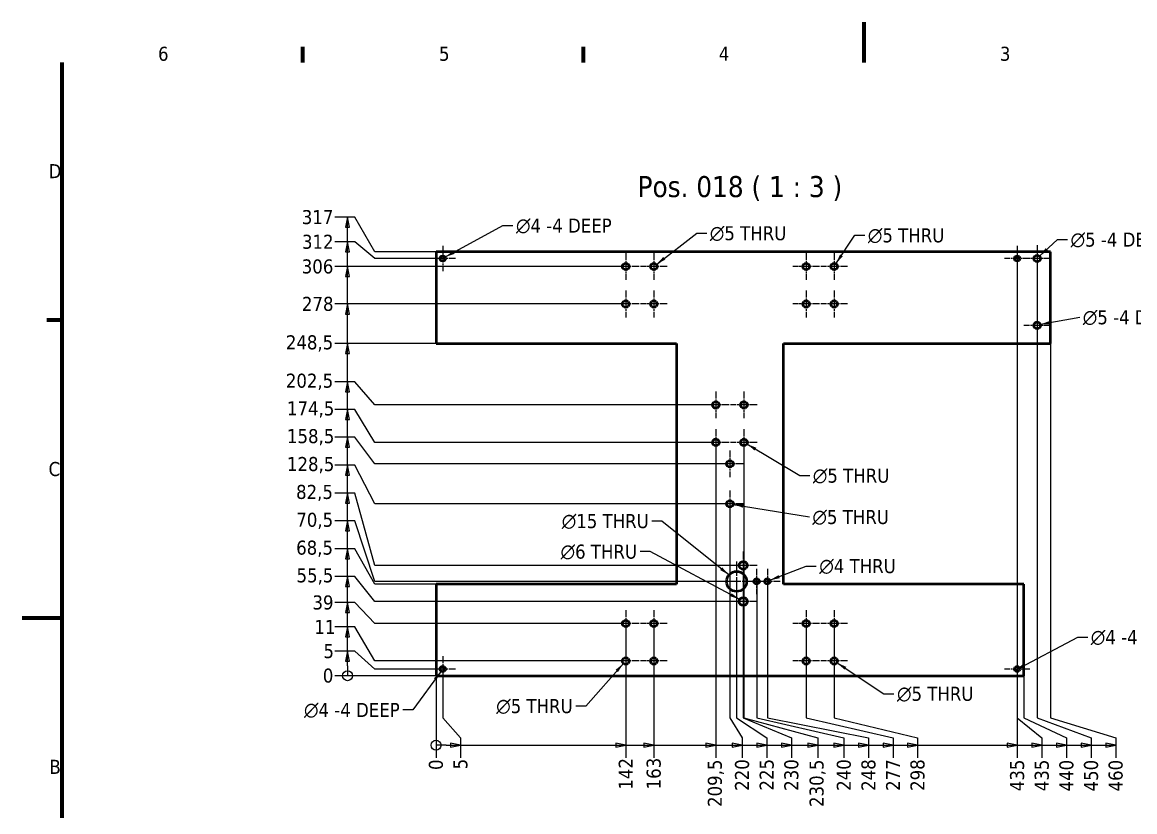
# Model space of a CAD drawing. Header units: millimetres. Extents: x 0 to 1260, y 0 to 891.
# Drawn here: x 0 to 833, y 301 to 891 of the extents above; entities that cross this region are included whole.
import ezdxf

# ---------------------------------------------------------------- set-up
doc = ezdxf.new("R2010")
doc.units = ezdxf.units.MM
doc.header["$LTSCALE"] = 3
doc.linetypes.add('CHAIN', pattern=[0.3543, 0.2362, -0.0295, 0.0591, -0.0295])
for name, color, linetype, lineweight in [('Border (ISO)', 7, 'Continuous', 70), ('Center Mark (ISO)', 7, 'Continuous', 25), ('Dimension (ISO)', 7, 'Continuous', 25), ('Symbol (ISO)', 7, 'Continuous', 25), ('Visible (ISO)', 7, 'Continuous', 50)]:
    doc.layers.add(name, color=color, linetype=linetype, lineweight=lineweight)
doc.styles.add('Note Text (ISO)', font='tahoma.ttf')
doc.styles.add('Text Style45', font='tahoma.ttf')
doc.dimstyles.new('Default - Method 1b (ISO)', dxfattribs={"dimscale": 3, "dimtxt": 3.5, "dimasz": 2.5, "dimexe": 3.175, "dimexo": 0, "dimgap": 0.762, "dimtad": 1, "dimtoh": 1, "dimrnd": 1e-08, "dimtxsty": 'Note Text (ISO)', "dimcen": 0.09, "dimdle": 10, "dimclrd": 256, "dimclre": 256, "dimclrt": 256, "dimazin": 2, "dimtfac": 1, "dimtmove": 0, "dimatfit": 3, "dimfxl": 0, "dimtolj": 1, "dimlwd": -1, "dimlwe": -1, "dimarcsym": 0})
doc.dimstyles.new('Default - Method 1b (ISO)$7', dxfattribs={"dimscale": 3, "dimtxt": 3.5, "dimasz": 2.5, "dimexe": 3.175, "dimexo": 0, "dimgap": 0.762, "dimtad": 1, "dimtoh": 1, "dimrnd": 1e-08, "dimtxsty": 'Note Text (ISO)', "dimcen": 0.09, "dimdle": 10, "dimclrd": 256, "dimclre": 256, "dimclrt": 256, "dimazin": 2, "dimtfac": 1, "dimtmove": 0, "dimatfit": 3, "dimfxl": 0, "dimtolj": 1, "dimlwd": -1, "dimlwe": -1, "dimarcsym": 0})

# ---------------------------------------------------------------- blocks, each defined once
blk = doc.blocks.new('Borders Default Border')
at = {"layer": 'Border (ISO)'}
for p, q in [((70, 287), (70, 290.9)), ((140, 287), (140, 290.9)), ((10, 222.75), (6.1, 222.75))]:
    blk.add_line(p, q, dxfattribs=at)
at = {"layer": 'Border (ISO)', "flags": 128}
for points in [[(210, 297), (210, 287)], [(10, 10), (10, 287)], [(0, 148.5), (10, 148.5)]]:
    blk.add_lwpolyline(points, dxfattribs=at)
at = {"layer": 'Border (ISO)', "char_height": 3.5, "attachment_point": 7, "style": 'Note Text (ISO)'}
for s, insert in [('6', (33.88, 287.33)), ('5', (103.98, 287.33)), ('4', (173.78, 287.4)), ('3', (243.91, 287.33)), ('D', (6.57, 258.13)), ('C', (6.56, 183.81)), ('B', (6.78, 109.63))]:
    blk.add_mtext(s, dxfattribs=dict(at, insert=insert))
blk = doc.blocks.new('*D5')
at = {"layer": 'Defpoints', "color": 0}
for p in [(309.68, 470.8), (309.68, 470.8), (309.68, 340.79)]:
    blk.add_point(p, dxfattribs=at)
at = {"layer": 'Dimension (ISO)'}
blk.add_line((309.68, 470.8), (309.68, 340.79), dxfattribs=at)
at = {"layer": 'Dimension (ISO)', "insert": (309.68, 331.79), "char_height": 10.5, "attachment_point": 4, "rotation": 90, "style": 'Note Text (ISO)'}
blk.add_mtext('\\A1;0', dxfattribs=at)
blk = doc.blocks.new('*D6')
at = {"layer": 'Defpoints', "color": 0}
for p in [(309.68, 470.8), (314.68, 407.3), (328, 340.79)]:
    blk.add_point(p, dxfattribs=at)
at = {"layer": 'Dimension (ISO)'}
for p, q in [((314.68, 407.3), (314.68, 370.79)), ((314.68, 370.79), (328, 355.79)), ((328, 355.79), (328, 340.79))]:
    blk.add_line(p, q, dxfattribs=at)
at = {"layer": 'Dimension (ISO)', "insert": (328, 332.25), "char_height": 10.5, "attachment_point": 4, "rotation": 90, "style": 'Note Text (ISO)'}
blk.add_mtext('\\A1;5', dxfattribs=at)
blk = doc.blocks.new('*D7')
at = {"layer": 'Defpoints', "color": 0}
for p in [(309.68, 470.8), (451.68, 441.3), (451.68, 340.79)]:
    blk.add_point(p, dxfattribs=at)
at = {"layer": 'Dimension (ISO)'}
blk.add_line((451.68, 441.3), (451.68, 340.79), dxfattribs=at)
at = {"layer": 'Dimension (ISO)', "insert": (451.68, 317.08), "char_height": 10.5, "attachment_point": 4, "rotation": 90, "style": 'Note Text (ISO)'}
blk.add_mtext('\\A1;142', dxfattribs=at)
blk = doc.blocks.new('*D8')
at = {"layer": 'Defpoints', "color": 0}
for p in [(309.68, 470.8), (472.68, 441.3), (472.68, 340.79)]:
    blk.add_point(p, dxfattribs=at)
at = {"layer": 'Dimension (ISO)'}
blk.add_line((472.68, 441.3), (472.68, 340.79), dxfattribs=at)
at = {"layer": 'Dimension (ISO)', "insert": (472.68, 317.27), "char_height": 10.5, "attachment_point": 4, "rotation": 90, "style": 'Note Text (ISO)'}
blk.add_mtext('\\A1;163', dxfattribs=at)
blk = doc.blocks.new('*D9')
at = {"layer": 'Defpoints', "color": 0}
for p in [(309.68, 470.8), (586.68, 441.3), (651.78, 340.79)]:
    blk.add_point(p, dxfattribs=at)
at = {"layer": 'Dimension (ISO)'}
for p, q in [((586.68, 441.3), (586.68, 370.79)), ((586.68, 370.79), (651.78, 355.79)), ((651.78, 355.79), (651.78, 340.79))]:
    blk.add_line(p, q, dxfattribs=at)
at = {"layer": 'Dimension (ISO)', "insert": (651.78, 316.15), "char_height": 10.5, "attachment_point": 4, "rotation": 90, "style": 'Note Text (ISO)'}
blk.add_mtext('\\A1;277', dxfattribs=at)
blk = doc.blocks.new('*D10')
at = {"layer": 'Defpoints', "color": 0}
for p in [(309.68, 470.8), (607.68, 441.3), (670.13, 340.79)]:
    blk.add_point(p, dxfattribs=at)
at = {"layer": 'Dimension (ISO)'}
for p, q in [((607.68, 441.3), (607.68, 370.79)), ((607.68, 370.79), (670.13, 355.79)), ((670.13, 355.79), (670.13, 340.79))]:
    blk.add_line(p, q, dxfattribs=at)
at = {"layer": 'Dimension (ISO)', "insert": (670.13, 316.15), "char_height": 10.5, "attachment_point": 4, "rotation": 90, "style": 'Note Text (ISO)'}
blk.add_mtext('\\A1;298', dxfattribs=at)
blk = doc.blocks.new('*D11')
at = {"layer": 'Defpoints', "color": 0}
for p in [(309.68, 470.8), (744.68, 407.3), (744.68, 340.79)]:
    blk.add_point(p, dxfattribs=at)
at = {"layer": 'Dimension (ISO)'}
blk.add_line((744.68, 407.3), (744.68, 340.79), dxfattribs=at)
at = {"layer": 'Dimension (ISO)', "insert": (744.68, 315.89), "char_height": 10.5, "attachment_point": 4, "rotation": 90, "style": 'Note Text (ISO)'}
blk.add_mtext('\\A1;435', dxfattribs=at)
blk = doc.blocks.new('*D12')
at = {"layer": 'Defpoints', "color": 0}
for p in [(309.68, 470.8), (749.68, 402.3), (781.56, 340.79)]:
    blk.add_point(p, dxfattribs=at)
at = {"layer": 'Dimension (ISO)'}
for p, q in [((749.68, 402.3), (749.68, 370.79)), ((749.68, 370.79), (781.56, 355.79)), ((781.56, 355.79), (781.56, 340.79))]:
    blk.add_line(p, q, dxfattribs=at)
at = {"layer": 'Dimension (ISO)', "insert": (781.56, 315.72), "char_height": 10.5, "attachment_point": 4, "rotation": 90, "style": 'Note Text (ISO)'}
blk.add_mtext('\\A1;440', dxfattribs=at)
blk = doc.blocks.new('*D13')
at = {"layer": 'Defpoints', "color": 0}
for p in [(309.68, 470.8), (549.68, 472.8), (614.98, 340.79)]:
    blk.add_point(p, dxfattribs=at)
at = {"layer": 'Dimension (ISO)'}
for p, q in [((549.68, 472.8), (549.68, 370.79)), ((549.68, 370.79), (614.98, 355.79)), ((614.98, 355.79), (614.98, 340.79))]:
    blk.add_line(p, q, dxfattribs=at)
at = {"layer": 'Dimension (ISO)', "insert": (614.98, 316.21), "char_height": 10.5, "attachment_point": 4, "rotation": 90, "style": 'Note Text (ISO)'}
blk.add_mtext('\\A1;240', dxfattribs=at)
blk = doc.blocks.new('*D14')
at = {"layer": 'Defpoints', "color": 0}
for p in [(309.68, 470.8), (557.68, 472.8), (633.43, 340.79)]:
    blk.add_point(p, dxfattribs=at)
at = {"layer": 'Dimension (ISO)'}
for p, q in [((557.68, 472.8), (557.68, 370.79)), ((557.68, 370.79), (633.43, 355.79)), ((633.43, 355.79), (633.43, 340.79))]:
    blk.add_line(p, q, dxfattribs=at)
at = {"layer": 'Dimension (ISO)', "insert": (633.43, 316.15), "char_height": 10.5, "attachment_point": 4, "rotation": 90, "style": 'Note Text (ISO)'}
blk.add_mtext('\\A1;248', dxfattribs=at)
blk = doc.blocks.new('*D15')
at = {"layer": 'Defpoints', "color": 0}
for p in [(539.68, 484.8), (309.68, 470.8), (575.7, 340.79)]:
    blk.add_point(p, dxfattribs=at)
at = {"layer": 'Dimension (ISO)'}
for p, q in [((539.68, 484.8), (539.68, 370.79)), ((539.68, 370.79), (575.7, 355.79)), ((575.7, 355.79), (575.7, 340.79))]:
    blk.add_line(p, q, dxfattribs=at)
at = {"layer": 'Dimension (ISO)', "insert": (575.7, 316.21), "char_height": 10.5, "attachment_point": 4, "rotation": 90, "style": 'Note Text (ISO)'}
blk.add_mtext('\\A1;230', dxfattribs=at)
blk = doc.blocks.new('*D16')
at = {"layer": 'Defpoints', "color": 0}
for p in [(309.68, 470.8), (534.68, 472.8), (557.26, 340.79)]:
    blk.add_point(p, dxfattribs=at)
at = {"layer": 'Dimension (ISO)'}
for p, q in [((534.68, 472.8), (534.68, 370.79)), ((534.68, 370.79), (557.26, 355.79)), ((557.26, 355.79), (557.26, 340.79))]:
    blk.add_line(p, q, dxfattribs=at)
at = {"layer": 'Dimension (ISO)', "insert": (557.26, 316.38), "char_height": 10.5, "attachment_point": 4, "rotation": 90, "style": 'Note Text (ISO)'}
blk.add_mtext('\\A1;225', dxfattribs=at)
blk = doc.blocks.new('*D17')
at = {"layer": 'Defpoints', "color": 0}
for p in [(529.68, 530.8), (309.68, 470.8), (538.81, 340.79)]:
    blk.add_point(p, dxfattribs=at)
at = {"layer": 'Dimension (ISO)'}
for p, q in [((529.68, 530.8), (529.68, 370.79)), ((529.68, 370.79), (538.81, 355.79)), ((538.81, 355.79), (538.81, 340.79))]:
    blk.add_line(p, q, dxfattribs=at)
at = {"layer": 'Dimension (ISO)', "insert": (538.81, 316.21), "char_height": 10.5, "attachment_point": 4, "rotation": 90, "style": 'Note Text (ISO)'}
blk.add_mtext('\\A1;220', dxfattribs=at)
blk = doc.blocks.new('*D18')
at = {"layer": 'Defpoints', "color": 0}
for p in [(540.18, 576.8), (309.68, 470.8), (595.34, 340.79)]:
    blk.add_point(p, dxfattribs=at)
at = {"layer": 'Dimension (ISO)'}
for p, q in [((540.18, 576.8), (540.18, 370.79)), ((540.18, 370.79), (595.34, 355.79)), ((595.34, 355.79), (595.34, 340.79))]:
    blk.add_line(p, q, dxfattribs=at)
at = {"layer": 'Dimension (ISO)', "insert": (595.34, 304.12), "char_height": 10.5, "attachment_point": 4, "rotation": 90, "style": 'Note Text (ISO)'}
blk.add_mtext('\\A1;230,5', dxfattribs=at)
blk = doc.blocks.new('*D19')
at = {"layer": 'Defpoints', "color": 0}
for p in [(519.18, 576.8), (309.68, 470.8), (519.18, 340.79)]:
    blk.add_point(p, dxfattribs=at)
at = {"layer": 'Dimension (ISO)'}
blk.add_line((519.18, 576.8), (519.18, 340.79), dxfattribs=at)
at = {"layer": 'Dimension (ISO)', "insert": (519.18, 304.12), "char_height": 10.5, "attachment_point": 4, "rotation": 90, "style": 'Note Text (ISO)'}
blk.add_mtext('\\A1;209,5', dxfattribs=at)
blk = doc.blocks.new('*D20')
at = {"layer": 'Defpoints', "color": 0}
for p in [(744.68, 714.3), (309.68, 470.8), (763.12, 340.79)]:
    blk.add_point(p, dxfattribs=at)
at = {"layer": 'Dimension (ISO)'}
for p, q in [((744.68, 714.3), (744.68, 370.79)), ((744.68, 370.79), (763.12, 355.79)), ((763.12, 355.79), (763.12, 340.79))]:
    blk.add_line(p, q, dxfattribs=at)
at = {"layer": 'Dimension (ISO)', "insert": (763.12, 315.89), "char_height": 10.5, "attachment_point": 4, "rotation": 90, "style": 'Note Text (ISO)'}
blk.add_mtext('\\A1;435', dxfattribs=at)
blk = doc.blocks.new('*D21')
at = {"layer": 'Defpoints', "color": 0}
for p in [(759.68, 714.3), (309.68, 470.8), (799.99, 340.79)]:
    blk.add_point(p, dxfattribs=at)
at = {"layer": 'Dimension (ISO)'}
for p, q in [((759.68, 714.3), (759.68, 370.79)), ((759.68, 370.79), (799.99, 355.79)), ((799.99, 355.79), (799.99, 340.79))]:
    blk.add_line(p, q, dxfattribs=at)
at = {"layer": 'Dimension (ISO)', "insert": (799.99, 315.72), "char_height": 10.5, "attachment_point": 4, "rotation": 90, "style": 'Note Text (ISO)'}
blk.add_mtext('\\A1;450', dxfattribs=at)
blk = doc.blocks.new('*D22')
at = {"layer": 'Defpoints', "color": 0}
for p in [(769.68, 685.05), (309.68, 470.8), (818.42, 340.79)]:
    blk.add_point(p, dxfattribs=at)
at = {"layer": 'Dimension (ISO)'}
for p, q in [((769.68, 685.05), (769.68, 370.79)), ((769.68, 370.79), (818.42, 355.79)), ((818.42, 355.79), (818.42, 340.79))]:
    blk.add_line(p, q, dxfattribs=at)
at = {"layer": 'Dimension (ISO)', "insert": (818.42, 315.72), "char_height": 10.5, "attachment_point": 4, "rotation": 90, "style": 'Note Text (ISO)'}
blk.add_mtext('\\A1;460', dxfattribs=at)
blk = doc.blocks.new('2dTransSymbol1')
at = {"layer": 'Dimension (ISO)'}
for p, q in [((105.73, 116.77), (103.23, 116.77)), ((105.73, 116.77), (106.83, 116.77)), ((109.33, 116.77), (106.83, 117.27)), ((106.83, 117.27), (106.83, 116.27)), ((106.83, 116.77), (109.33, 116.77)), ((106.83, 116.27), (109.33, 116.77)), ((109.33, 116.77), (148.06, 116.77)), ((150.56, 116.77), (148.06, 117.27)), ((148.06, 117.27), (148.06, 116.27)), ((148.06, 116.77), (150.56, 116.77)), ((148.06, 116.27), (150.56, 116.77)), ((150.56, 116.77), (155.06, 116.77)), ((157.56, 116.77), (155.06, 117.27)), ((155.06, 117.27), (155.06, 116.27)), ((155.06, 116.77), (157.56, 116.77)), ((155.06, 116.27), (157.56, 116.77)), ((157.56, 116.77), (170.56, 116.77)), ((173.06, 116.77), (170.56, 117.27)), ((170.56, 117.27), (170.56, 116.27)), ((170.56, 116.77), (173.06, 116.77)), ((170.56, 116.27), (173.06, 116.77)), ((173.06, 116.77), (177.1, 116.77)), ((179.6, 116.77), (177.1, 117.27)), ((177.1, 117.27), (177.1, 116.27)), ((177.1, 116.77), (179.6, 116.77)), ((177.1, 116.27), (179.6, 116.77)), ((179.6, 116.77), (183.25, 116.77)), ((185.75, 116.77), (183.25, 117.27)), ((183.25, 117.27), (183.25, 116.27)), ((183.25, 116.77), (185.75, 116.77)), ((183.25, 116.27), (185.75, 116.77)), ((185.75, 116.77), (189.4, 116.77)), ((191.9, 116.77), (189.4, 117.27)), ((189.4, 117.27), (189.4, 116.27)), ((189.4, 116.77), (191.9, 116.77)), ((189.4, 116.27), (191.9, 116.77)), ((191.9, 116.77), (195.95, 116.77)), ((198.45, 116.77), (195.95, 117.27)), ((195.95, 117.27), (195.95, 116.27)), ((195.95, 116.77), (198.45, 116.77)), ((195.95, 116.27), (198.45, 116.77)), ((198.45, 116.77), (202.49, 116.77)), ((204.99, 116.77), (202.49, 117.27)), ((202.49, 117.27), (202.49, 116.27)), ((202.49, 116.77), (204.99, 116.77)), ((202.49, 116.27), (204.99, 116.77)), ((204.99, 116.77), (208.64, 116.77)), ((211.14, 116.77), (208.64, 117.27)), ((208.64, 117.27), (208.64, 116.27)), ((208.64, 116.77), (211.14, 116.77)), ((208.64, 116.27), (211.14, 116.77)), ((211.14, 116.77), (214.76, 116.77)), ((217.26, 116.77), (214.76, 117.27)), ((214.76, 117.27), (214.76, 116.27)), ((214.76, 116.77), (217.26, 116.77)), ((214.76, 116.27), (217.26, 116.77)), ((217.26, 116.77), (220.88, 116.77)), ((223.38, 116.77), (220.88, 117.27)), ((220.88, 117.27), (220.88, 116.27)), ((220.88, 116.77), (223.38, 116.77)), ((220.88, 116.27), (223.38, 116.77)), ((223.38, 116.77), (245.73, 116.77)), ((248.23, 116.77), (245.73, 117.27)), ((245.73, 117.27), (245.73, 116.27)), ((245.73, 116.77), (248.23, 116.77)), ((245.73, 116.27), (248.23, 116.77)), ((248.23, 116.77), (251.87, 116.77)), ((254.37, 116.77), (251.87, 117.27)), ((251.87, 117.27), (251.87, 116.27)), ((251.87, 116.77), (254.37, 116.77)), ((251.87, 116.27), (254.37, 116.77)), ((254.37, 116.77), (258.02, 116.77)), ((260.52, 116.77), (258.02, 117.27)), ((258.02, 117.27), (258.02, 116.27)), ((258.02, 116.77), (260.52, 116.77)), ((258.02, 116.27), (260.52, 116.77)), ((260.52, 116.77), (264.16, 116.77)), ((266.66, 116.77), (264.16, 117.27)), ((264.16, 117.27), (264.16, 116.27)), ((264.16, 116.77), (266.66, 116.77)), ((264.16, 116.27), (266.66, 116.77)), ((266.66, 116.77), (270.31, 116.77)), ((272.81, 116.77), (270.31, 117.27)), ((270.31, 117.27), (270.31, 116.27)), ((270.31, 116.77), (272.81, 116.77)), ((270.31, 116.27), (272.81, 116.77))]:
    blk.add_line(p, q, dxfattribs=at)
at = {"layer": 'Dimension (ISO)', "flags": 128}
for points in [[(106.83, 116.27), (109.33, 116.77)], [(148.06, 116.27), (150.56, 116.77)], [(155.06, 116.27), (157.56, 116.77)], [(170.56, 116.27), (173.06, 116.77)], [(177.1, 116.27), (179.6, 116.77)], [(183.25, 116.27), (185.75, 116.77)], [(189.4, 116.27), (191.9, 116.77)], [(195.95, 116.27), (198.45, 116.77)], [(202.49, 116.27), (204.99, 116.77)], [(208.64, 116.27), (211.14, 116.77)], [(214.76, 116.27), (217.26, 116.77)], [(220.88, 116.27), (223.38, 116.77)], [(245.73, 116.27), (248.23, 116.77)], [(251.87, 116.27), (254.37, 116.77)], [(258.02, 116.27), (260.52, 116.77)], [(264.16, 116.27), (266.66, 116.77)], [(270.31, 116.27), (272.81, 116.77)]]:
    blk.add_lwpolyline(points, dxfattribs=at)
at = {"layer": 'Dimension (ISO)'}
blk.add_circle((103.23, 116.77), 1.25, dxfattribs=at)
for points in [[(106.83, 116.27), (109.33, 116.77), (106.83, 117.27), (106.83, 116.27)], [(148.06, 116.27), (150.56, 116.77), (148.06, 117.27), (148.06, 116.27)], [(155.06, 116.27), (157.56, 116.77), (155.06, 117.27), (155.06, 116.27)], [(170.56, 116.27), (173.06, 116.77), (170.56, 117.27), (170.56, 116.27)], [(177.1, 116.27), (179.6, 116.77), (177.1, 117.27), (177.1, 116.27)], [(183.25, 116.27), (185.75, 116.77), (183.25, 117.27), (183.25, 116.27)], [(189.4, 116.27), (191.9, 116.77), (189.4, 117.27), (189.4, 116.27)], [(195.95, 116.27), (198.45, 116.77), (195.95, 117.27), (195.95, 116.27)], [(202.49, 116.27), (204.99, 116.77), (202.49, 117.27), (202.49, 116.27)], [(208.64, 116.27), (211.14, 116.77), (208.64, 117.27), (208.64, 116.27)], [(214.76, 116.27), (217.26, 116.77), (214.76, 117.27), (214.76, 116.27)], [(220.88, 116.27), (223.38, 116.77), (220.88, 117.27), (220.88, 116.27)], [(245.73, 116.27), (248.23, 116.77), (245.73, 117.27), (245.73, 116.27)], [(251.87, 116.27), (254.37, 116.77), (251.87, 117.27), (251.87, 116.27)], [(258.02, 116.27), (260.52, 116.77), (258.02, 117.27), (258.02, 116.27)], [(264.16, 116.27), (266.66, 116.77), (264.16, 117.27), (264.16, 116.27)], [(270.31, 116.27), (272.81, 116.77), (270.31, 117.27), (270.31, 116.27)]]:
    blk.add_solid(points, dxfattribs=at)
blk = doc.blocks.new('*D24')
at = {"layer": 'Defpoints', "color": 0}
for p in [(233.97, 402.3), (309.68, 402.3), (309.68, 402.3)]:
    blk.add_point(p, dxfattribs=at)
at = {"layer": 'Dimension (ISO)'}
blk.add_line((309.68, 402.3), (233.97, 402.3), dxfattribs=at)
at = {"layer": 'Dimension (ISO)', "insert": (224.97, 402.3), "char_height": 10.5, "attachment_point": 4, "style": 'Note Text (ISO)'}
blk.add_mtext('\\A1;0', dxfattribs=at)
blk = doc.blocks.new('*D25')
at = {"layer": 'Defpoints', "color": 0}
for p in [(233.97, 420.62), (309.68, 402.3), (314.68, 407.3)]:
    blk.add_point(p, dxfattribs=at)
at = {"layer": 'Dimension (ISO)'}
for p, q in [((248.97, 420.62), (233.97, 420.62)), ((263.97, 407.3), (248.97, 420.62)), ((314.68, 407.3), (263.97, 407.3))]:
    blk.add_line(p, q, dxfattribs=at)
at = {"layer": 'Dimension (ISO)', "insert": (225.43, 420.62), "char_height": 10.5, "attachment_point": 4, "style": 'Note Text (ISO)'}
blk.add_mtext('\\A1;5', dxfattribs=at)
blk = doc.blocks.new('*D26')
at = {"layer": 'Defpoints', "color": 0}
for p in [(233.97, 438.75), (451.68, 413.3), (309.68, 402.3)]:
    blk.add_point(p, dxfattribs=at)
at = {"layer": 'Dimension (ISO)'}
for p, q in [((248.97, 438.75), (233.97, 438.75)), ((263.97, 413.3), (248.97, 438.75)), ((451.68, 413.3), (263.97, 413.3))]:
    blk.add_line(p, q, dxfattribs=at)
at = {"layer": 'Dimension (ISO)', "insert": (218.68, 438.75), "char_height": 10.5, "attachment_point": 4, "style": 'Note Text (ISO)'}
blk.add_mtext('\\A1;11', dxfattribs=at)
blk = doc.blocks.new('*D27')
at = {"layer": 'Defpoints', "color": 0}
for p in [(233.97, 456.99), (451.68, 441.3), (309.68, 402.3)]:
    blk.add_point(p, dxfattribs=at)
at = {"layer": 'Dimension (ISO)'}
for p, q in [((248.97, 456.99), (233.97, 456.99)), ((263.97, 441.3), (248.97, 456.99)), ((451.68, 441.3), (263.97, 441.3))]:
    blk.add_line(p, q, dxfattribs=at)
at = {"layer": 'Dimension (ISO)', "insert": (217.2, 456.99), "char_height": 10.5, "attachment_point": 4, "style": 'Note Text (ISO)'}
blk.add_mtext('\\A1;39', dxfattribs=at)
blk = doc.blocks.new('*D28')
at = {"layer": 'Defpoints', "color": 0}
for p in [(233.97, 518.09), (534.68, 472.8), (309.68, 402.3)]:
    blk.add_point(p, dxfattribs=at)
at = {"layer": 'Dimension (ISO)'}
for p, q in [((248.97, 518.09), (233.97, 518.09)), ((263.97, 472.8), (248.97, 518.09)), ((534.68, 472.8), (263.97, 472.8))]:
    blk.add_line(p, q, dxfattribs=at)
at = {"layer": 'Dimension (ISO)', "insert": (205.11, 518.09), "char_height": 10.5, "attachment_point": 4, "style": 'Note Text (ISO)'}
blk.add_mtext('\\A1;70,5', dxfattribs=at)
blk = doc.blocks.new('*D29')
at = {"layer": 'Defpoints', "color": 0}
for p in [(233.97, 476.52), (539.68, 457.8), (309.68, 402.3)]:
    blk.add_point(p, dxfattribs=at)
at = {"layer": 'Dimension (ISO)'}
for p, q in [((248.97, 476.52), (233.97, 476.52)), ((263.97, 457.8), (248.97, 476.52)), ((539.68, 457.8), (263.97, 457.8))]:
    blk.add_line(p, q, dxfattribs=at)
at = {"layer": 'Dimension (ISO)', "insert": (205.29, 476.52), "char_height": 10.5, "attachment_point": 4, "style": 'Note Text (ISO)'}
blk.add_mtext('\\A1;55,5', dxfattribs=at)
blk = doc.blocks.new('*D30')
at = {"layer": 'Defpoints', "color": 0}
for p in [(233.97, 538.92), (539.68, 484.8), (309.68, 402.3)]:
    blk.add_point(p, dxfattribs=at)
at = {"layer": 'Dimension (ISO)'}
for p, q in [((248.97, 538.92), (233.97, 538.92)), ((263.97, 484.8), (248.97, 538.92)), ((539.68, 484.8), (263.97, 484.8))]:
    blk.add_line(p, q, dxfattribs=at)
at = {"layer": 'Dimension (ISO)', "insert": (204.94, 538.92), "char_height": 10.5, "attachment_point": 4, "style": 'Note Text (ISO)'}
blk.add_mtext('\\A1;82,5', dxfattribs=at)
blk = doc.blocks.new('*D31')
at = {"layer": 'Defpoints', "color": 0}
for p in [(233.97, 559.77), (529.68, 530.8), (309.68, 402.3)]:
    blk.add_point(p, dxfattribs=at)
at = {"layer": 'Dimension (ISO)'}
for p, q in [((248.97, 559.77), (233.97, 559.77)), ((263.97, 530.8), (248.97, 559.77)), ((529.68, 530.8), (263.97, 530.8))]:
    blk.add_line(p, q, dxfattribs=at)
at = {"layer": 'Dimension (ISO)', "insert": (198.12, 559.77), "char_height": 10.5, "attachment_point": 4, "style": 'Note Text (ISO)'}
blk.add_mtext('\\A1;128,5', dxfattribs=at)
blk = doc.blocks.new('*D32')
at = {"layer": 'Defpoints', "color": 0}
for p in [(233.97, 580.63), (529.68, 560.8), (309.68, 402.3)]:
    blk.add_point(p, dxfattribs=at)
at = {"layer": 'Dimension (ISO)'}
for p, q in [((248.97, 580.63), (233.97, 580.63)), ((263.97, 560.8), (248.97, 580.63)), ((529.68, 560.8), (263.97, 560.8))]:
    blk.add_line(p, q, dxfattribs=at)
at = {"layer": 'Dimension (ISO)', "insert": (198.12, 580.63), "char_height": 10.5, "attachment_point": 4, "style": 'Note Text (ISO)'}
blk.add_mtext('\\A1;158,5', dxfattribs=at)
blk = doc.blocks.new('*D33')
at = {"layer": 'Defpoints', "color": 0}
for p in [(233.97, 601.37), (519.18, 576.8), (309.68, 402.3)]:
    blk.add_point(p, dxfattribs=at)
at = {"layer": 'Dimension (ISO)'}
for p, q in [((248.97, 601.37), (233.97, 601.37)), ((263.97, 576.8), (248.97, 601.37)), ((519.18, 576.8), (263.97, 576.8))]:
    blk.add_line(p, q, dxfattribs=at)
at = {"layer": 'Dimension (ISO)', "insert": (198.12, 601.37), "char_height": 10.5, "attachment_point": 4, "style": 'Note Text (ISO)'}
blk.add_mtext('\\A1;174,5', dxfattribs=at)
blk = doc.blocks.new('*D34')
at = {"layer": 'Defpoints', "color": 0}
for p in [(233.97, 622.11), (519.18, 604.8), (309.68, 402.3)]:
    blk.add_point(p, dxfattribs=at)
at = {"layer": 'Dimension (ISO)'}
for p, q in [((248.97, 622.11), (233.97, 622.11)), ((263.97, 604.8), (248.97, 622.11)), ((519.18, 604.8), (263.97, 604.8))]:
    blk.add_line(p, q, dxfattribs=at)
at = {"layer": 'Dimension (ISO)', "insert": (197.3, 622.11), "char_height": 10.5, "attachment_point": 4, "style": 'Note Text (ISO)'}
blk.add_mtext('\\A1;202,5', dxfattribs=at)
blk = doc.blocks.new('*D35')
at = {"layer": 'Defpoints', "color": 0}
for p in [(233.97, 497.25), (309.68, 470.8), (309.68, 402.3)]:
    blk.add_point(p, dxfattribs=at)
at = {"layer": 'Dimension (ISO)'}
for p, q in [((248.97, 497.25), (233.97, 497.25)), ((263.97, 470.8), (248.97, 497.25)), ((309.68, 470.8), (263.97, 470.8))]:
    blk.add_line(p, q, dxfattribs=at)
at = {"layer": 'Dimension (ISO)', "insert": (205.01, 497.25), "char_height": 10.5, "attachment_point": 4, "style": 'Note Text (ISO)'}
blk.add_mtext('\\A1;68,5', dxfattribs=at)
blk = doc.blocks.new('*D36')
at = {"layer": 'Defpoints', "color": 0}
for p in [(233.97, 650.8), (309.68, 650.8), (309.68, 402.3)]:
    blk.add_point(p, dxfattribs=at)
at = {"layer": 'Dimension (ISO)'}
blk.add_line((309.68, 650.8), (233.97, 650.8), dxfattribs=at)
at = {"layer": 'Dimension (ISO)', "insert": (197.3, 650.8), "char_height": 10.5, "attachment_point": 4, "style": 'Note Text (ISO)'}
blk.add_mtext('\\A1;248,5', dxfattribs=at)
blk = doc.blocks.new('*D37')
at = {"layer": 'Defpoints', "color": 0}
for p in [(233.97, 745.18), (309.68, 719.3), (309.68, 402.3)]:
    blk.add_point(p, dxfattribs=at)
at = {"layer": 'Dimension (ISO)'}
for p, q in [((248.97, 745.18), (233.97, 745.18)), ((263.97, 719.3), (248.97, 745.18)), ((309.68, 719.3), (263.97, 719.3))]:
    blk.add_line(p, q, dxfattribs=at)
at = {"layer": 'Dimension (ISO)', "insert": (209.24, 745.18), "char_height": 10.5, "attachment_point": 4, "style": 'Note Text (ISO)'}
blk.add_mtext('\\A1;317', dxfattribs=at)
blk = doc.blocks.new('*D38')
at = {"layer": 'Defpoints', "color": 0}
for p in [(233.97, 680.3), (451.68, 680.3), (309.68, 402.3)]:
    blk.add_point(p, dxfattribs=at)
at = {"layer": 'Dimension (ISO)'}
blk.add_line((451.68, 680.3), (233.97, 680.3), dxfattribs=at)
at = {"layer": 'Dimension (ISO)', "insert": (209.32, 680.3), "char_height": 10.5, "attachment_point": 4, "style": 'Note Text (ISO)'}
blk.add_mtext('\\A1;278', dxfattribs=at)
blk = doc.blocks.new('*D39')
at = {"layer": 'Defpoints', "color": 0}
for p in [(233.97, 708.3), (451.68, 708.3), (309.68, 402.3)]:
    blk.add_point(p, dxfattribs=at)
at = {"layer": 'Dimension (ISO)'}
blk.add_line((451.68, 708.3), (233.97, 708.3), dxfattribs=at)
at = {"layer": 'Dimension (ISO)', "insert": (209.19, 708.3), "char_height": 10.5, "attachment_point": 4, "style": 'Note Text (ISO)'}
blk.add_mtext('\\A1;306', dxfattribs=at)
blk = doc.blocks.new('*D40')
at = {"layer": 'Defpoints', "color": 0}
for p in [(233.97, 726.74), (314.68, 714.3), (309.68, 402.3)]:
    blk.add_point(p, dxfattribs=at)
at = {"layer": 'Dimension (ISO)'}
for p, q in [((248.97, 726.74), (233.97, 726.74)), ((263.97, 714.3), (248.97, 726.74)), ((314.68, 714.3), (263.97, 714.3))]:
    blk.add_line(p, q, dxfattribs=at)
at = {"layer": 'Dimension (ISO)', "insert": (209.35, 726.74), "char_height": 10.5, "attachment_point": 4, "style": 'Note Text (ISO)'}
blk.add_mtext('\\A1;312', dxfattribs=at)
blk = doc.blocks.new('2dTransSymbol2')
at = {"layer": 'Dimension (ISO)'}
for p, q in [((81.16, 248.39), (80.66, 245.89)), ((81.16, 245.89), (81.16, 248.39)), ((81.66, 245.89), (81.16, 248.39)), ((80.66, 245.89), (81.66, 245.89)), ((81.16, 242.25), (81.16, 245.89)), ((81.16, 242.25), (80.66, 239.75)), ((81.16, 239.75), (81.16, 242.25)), ((81.66, 239.75), (81.16, 242.25)), ((80.66, 239.75), (81.66, 239.75)), ((81.16, 236.1), (81.16, 239.75)), ((81.16, 236.1), (80.66, 233.6)), ((81.16, 233.6), (81.16, 236.1)), ((81.66, 233.6), (81.16, 236.1)), ((80.66, 233.6), (81.66, 233.6)), ((81.16, 226.77), (81.16, 233.6)), ((81.16, 226.77), (80.66, 224.27)), ((81.16, 224.27), (81.16, 226.77)), ((81.66, 224.27), (81.16, 226.77)), ((80.66, 224.27), (81.66, 224.27)), ((81.16, 216.93), (81.16, 224.27)), ((81.16, 216.93), (80.66, 214.43)), ((81.16, 214.43), (81.16, 216.93)), ((81.66, 214.43), (81.16, 216.93)), ((80.66, 214.43), (81.66, 214.43)), ((81.16, 207.37), (81.16, 214.43)), ((81.16, 207.37), (80.66, 204.87)), ((81.16, 204.87), (81.16, 207.37)), ((81.66, 204.87), (81.16, 207.37)), ((80.66, 204.87), (81.66, 204.87)), ((81.16, 200.46), (81.16, 204.87)), ((81.16, 200.46), (80.66, 197.96)), ((81.16, 197.96), (81.16, 200.46)), ((81.66, 197.96), (81.16, 200.46)), ((80.66, 197.96), (81.66, 197.96)), ((81.16, 193.54), (81.16, 197.96)), ((81.16, 193.54), (80.66, 191.04)), ((81.16, 191.04), (81.16, 193.54)), ((81.66, 191.04), (81.16, 193.54)), ((80.66, 191.04), (81.66, 191.04)), ((81.16, 186.59), (81.16, 191.04)), ((81.16, 186.59), (80.66, 184.09)), ((81.16, 184.09), (81.16, 186.59)), ((81.66, 184.09), (81.16, 186.59)), ((80.66, 184.09), (81.66, 184.09)), ((81.16, 179.64), (81.16, 184.09)), ((81.16, 179.64), (80.66, 177.14)), ((81.16, 177.14), (81.16, 179.64)), ((81.66, 177.14), (81.16, 179.64)), ((80.66, 177.14), (81.66, 177.14)), ((81.16, 172.7), (81.16, 177.14)), ((81.16, 172.7), (80.66, 170.2)), ((81.16, 170.2), (81.16, 172.7)), ((81.66, 170.2), (81.16, 172.7)), ((80.66, 170.2), (81.66, 170.2)), ((81.16, 165.75), (81.16, 170.2)), ((81.16, 165.75), (80.66, 163.25)), ((81.16, 163.25), (81.16, 165.75)), ((81.66, 163.25), (81.16, 165.75)), ((80.66, 163.25), (81.66, 163.25)), ((81.16, 158.84), (81.16, 163.25)), ((81.16, 158.84), (80.66, 156.34)), ((81.16, 156.34), (81.16, 158.84)), ((81.66, 156.34), (81.16, 158.84)), ((80.66, 156.34), (81.66, 156.34)), ((81.16, 152.33), (81.16, 156.34)), ((81.16, 152.33), (80.66, 149.83)), ((81.16, 149.83), (81.16, 152.33)), ((81.66, 149.83), (81.16, 152.33)), ((80.66, 149.83), (81.66, 149.83)), ((81.16, 146.25), (81.16, 149.83)), ((81.16, 146.25), (80.66, 143.75)), ((81.16, 143.75), (81.16, 146.25)), ((81.66, 143.75), (81.16, 146.25)), ((80.66, 143.75), (81.66, 143.75)), ((81.16, 140.21), (81.16, 143.75)), ((81.16, 140.21), (80.66, 137.71)), ((81.16, 137.71), (81.16, 140.21)), ((81.66, 137.71), (81.16, 140.21)), ((80.66, 137.71), (81.66, 137.71)), ((81.16, 136.6), (81.16, 137.71)), ((81.16, 136.6), (81.16, 134.1))]:
    blk.add_line(p, q, dxfattribs=at)
at = {"layer": 'Dimension (ISO)', "flags": 128}
for points in [[(81.66, 245.89), (81.16, 248.39)], [(81.66, 239.75), (81.16, 242.25)], [(81.66, 233.6), (81.16, 236.1)], [(81.66, 224.27), (81.16, 226.77)], [(81.66, 214.43), (81.16, 216.93)], [(81.66, 204.87), (81.16, 207.37)], [(81.66, 197.96), (81.16, 200.46)], [(81.66, 191.04), (81.16, 193.54)], [(81.66, 184.09), (81.16, 186.59)], [(81.66, 177.14), (81.16, 179.64)], [(81.66, 170.2), (81.16, 172.7)], [(81.66, 163.25), (81.16, 165.75)], [(81.66, 156.34), (81.16, 158.84)], [(81.66, 149.83), (81.16, 152.33)], [(81.66, 143.75), (81.16, 146.25)], [(81.66, 137.71), (81.16, 140.21)]]:
    blk.add_lwpolyline(points, dxfattribs=at)
at = {"layer": 'Dimension (ISO)'}
blk.add_circle((81.16, 134.1), 1.25, dxfattribs=at)
for points in [[(81.66, 245.89), (81.16, 248.39), (80.66, 245.89), (81.66, 245.89)], [(81.66, 239.75), (81.16, 242.25), (80.66, 239.75), (81.66, 239.75)], [(81.66, 233.6), (81.16, 236.1), (80.66, 233.6), (81.66, 233.6)], [(81.66, 224.27), (81.16, 226.77), (80.66, 224.27), (81.66, 224.27)], [(81.66, 214.43), (81.16, 216.93), (80.66, 214.43), (81.66, 214.43)], [(81.66, 204.87), (81.16, 207.37), (80.66, 204.87), (81.66, 204.87)], [(81.66, 197.96), (81.16, 200.46), (80.66, 197.96), (81.66, 197.96)], [(81.66, 191.04), (81.16, 193.54), (80.66, 191.04), (81.66, 191.04)], [(81.66, 184.09), (81.16, 186.59), (80.66, 184.09), (81.66, 184.09)], [(81.66, 177.14), (81.16, 179.64), (80.66, 177.14), (81.66, 177.14)], [(81.66, 170.2), (81.16, 172.7), (80.66, 170.2), (81.66, 170.2)], [(81.66, 163.25), (81.16, 165.75), (80.66, 163.25), (81.66, 163.25)], [(81.66, 156.34), (81.16, 158.84), (80.66, 156.34), (81.66, 156.34)], [(81.66, 149.83), (81.16, 152.33), (80.66, 149.83), (81.66, 149.83)], [(81.66, 143.75), (81.16, 146.25), (80.66, 143.75), (81.66, 143.75)], [(81.66, 137.71), (81.16, 140.21), (80.66, 137.71), (81.66, 137.71)]]:
    blk.add_solid(points, dxfattribs=at)

msp = doc.modelspace()

# ---------------------------------------------------------------- linework, layer by layer
at = {"layer": 'Center Mark (ISO)', "linetype": 'CHAIN', "ltscale": 7.037547}
for p, q in [((314.676, 723.796), (314.676, 704.796)), ((744.676, 723.796), (744.676, 704.796)), ((324.176, 714.296), (305.176, 714.296)), ((754.176, 714.296), (735.176, 714.296)), ((549.676, 482.296), (549.676, 463.296)), ((557.676, 482.296), (557.676, 463.296)), ((559.176, 472.796), (540.176, 472.796)), ((567.176, 472.796), (548.176, 472.796)), ((314.676, 416.796), (314.676, 397.796)), ((744.676, 416.796), (744.676, 397.796)), ((324.176, 407.296), (305.176, 407.296)), ((754.176, 407.296), (735.176, 407.296))]:
    msp.add_line(p, q, dxfattribs=at)
at = {"layer": 'Center Mark (ISO)', "linetype": 'CHAIN', "ltscale": 7.407949}
for p, q in [((451.676, 718.296), (451.676, 698.296)), ((472.676, 718.296), (472.676, 698.296)), ((586.676, 718.296), (586.676, 698.296)), ((607.676, 718.296), (607.676, 698.296)), ((759.676, 724.296), (759.676, 704.296)), ((461.676, 708.296), (441.676, 708.296)), ((482.676, 708.296), (462.676, 708.296)), ((596.676, 708.296), (576.676, 708.296)), ((617.676, 708.296), (597.676, 708.296)), ((769.676, 714.296), (749.676, 714.296)), ((451.676, 690.296), (451.676, 670.296)), ((472.676, 690.296), (472.676, 670.296)), ((586.676, 690.296), (586.676, 670.296)), ((607.676, 690.296), (607.676, 670.296)), ((461.676, 680.296), (441.676, 680.296)), ((482.676, 680.296), (462.676, 680.296)), ((596.676, 680.296), (576.676, 680.296)), ((617.676, 680.296), (597.676, 680.296)), ((759.676, 674.296), (759.676, 654.296)), ((769.676, 664.296), (749.676, 664.296)), ((519.176, 614.796), (519.176, 594.796)), ((540.176, 614.796), (540.176, 594.796)), ((529.176, 604.796), (509.176, 604.796)), ((550.176, 604.796), (530.176, 604.796)), ((519.176, 586.796), (519.176, 566.796)), ((540.176, 586.796), (540.176, 566.796)), ((529.176, 576.796), (509.176, 576.796)), ((550.176, 576.796), (530.176, 576.796)), ((529.676, 570.796), (529.676, 550.796)), ((539.676, 560.796), (519.676, 560.796)), ((529.676, 540.796), (529.676, 520.796)), ((539.676, 530.796), (519.676, 530.796)), ((451.676, 451.296), (451.676, 431.296)), ((472.676, 451.296), (472.676, 431.296)), ((586.676, 451.296), (586.676, 431.296)), ((607.676, 451.296), (607.676, 431.296)), ((461.676, 441.296), (441.676, 441.296)), ((482.676, 441.296), (462.676, 441.296)), ((596.676, 441.296), (576.676, 441.296)), ((617.676, 441.296), (597.676, 441.296)), ((451.676, 423.296), (451.676, 403.296)), ((472.676, 423.296), (472.676, 403.296)), ((586.676, 423.296), (586.676, 403.296)), ((607.676, 423.296), (607.676, 403.296)), ((461.676, 413.296), (441.676, 413.296)), ((482.676, 413.296), (462.676, 413.296)), ((596.676, 413.296), (576.676, 413.296)), ((617.676, 413.296), (597.676, 413.296))]:
    msp.add_line(p, q, dxfattribs=at)
at = {"layer": 'Center Mark (ISO)', "linetype": 'CHAIN', "ltscale": 7.778352}
for p, q in [((539.676, 495.296), (539.676, 474.296)), ((550.176, 484.796), (529.176, 484.796)), ((539.676, 468.296), (539.676, 447.296)), ((550.176, 457.796), (529.176, 457.796))]:
    msp.add_line(p, q, dxfattribs=at)
at = {"layer": 'Center Mark (ISO)', "linetype": 'CHAIN', "ltscale": 11.111974}
for p, q in [((534.676, 487.796), (534.676, 457.796)), ((549.676, 472.796), (519.676, 472.796))]:
    msp.add_line(p, q, dxfattribs=at)
at = {"layer": 'Visible (ISO)'}
for p, q in [((309.676, 719.296), (309.676, 650.796)), ((769.676, 719.296), (309.676, 719.296)), ((769.676, 650.796), (769.676, 719.296)), ((309.676, 650.796), (489.676, 650.796)), ((489.676, 650.796), (489.676, 470.796)), ((569.676, 470.796), (569.676, 650.796)), ((569.676, 650.796), (769.676, 650.796)), ((489.676, 470.796), (309.676, 470.796)), ((309.676, 470.796), (309.676, 402.296)), ((749.676, 470.796), (569.676, 470.796)), ((749.676, 402.296), (749.676, 470.796)), ((309.676, 402.296), (749.676, 402.296))]:
    msp.add_line(p, q, dxfattribs=at)
for centre, radius in [((314.676, 714.296), 2), ((744.676, 714.296), 2), ((759.676, 714.296), 2.5), ((451.676, 708.296), 2.5), ((472.676, 708.296), 2.5), ((586.676, 708.296), 2.5), ((607.676, 708.296), 2.5), ((451.676, 680.296), 2.5), ((472.676, 680.296), 2.5), ((586.676, 680.296), 2.5), ((607.676, 680.296), 2.5), ((759.676, 664.296), 2.5), ((519.176, 604.796), 2.5), ((540.176, 604.796), 2.5), ((519.176, 576.796), 2.5), ((540.176, 576.796), 2.5), ((529.676, 560.796), 2.5), ((529.676, 530.796), 2.5), ((539.676, 484.796), 3), ((534.676, 472.796), 7.5), ((549.676, 472.796), 2), ((557.676, 472.796), 2), ((539.676, 457.796), 3), ((451.676, 441.296), 2.5), ((472.676, 441.296), 2.5), ((586.676, 441.296), 2.5), ((607.676, 441.296), 2.5), ((314.676, 407.296), 2), ((451.676, 413.296), 2.5), ((472.676, 413.296), 2.5), ((586.676, 413.296), 2.5), ((607.676, 413.296), 2.5), ((744.676, 407.296), 2)]:
    msp.add_circle(centre, radius, dxfattribs=at)

# ---------------------------------------------------------------- block references
at = {"xscale": 3, "yscale": 3, "zscale": 3}
msp.add_blockref('Borders Default Border', (0, 0), dxfattribs=at)
at = {"layer": 'Dimension (ISO)', "xscale": 3, "yscale": 3, "zscale": 3}
for name in ['2dTransSymbol2', '2dTransSymbol1']:
    msp.add_blockref(name, (0, 0), dxfattribs=at)

# ---------------------------------------------------------------- texts
at = {"layer": 'Symbol (ISO)', "insert": (460.54, 757.412), "char_height": 15.72, "attachment_point": 7, "style": 'Text Style45'}
msp.add_mtext('Pos. 018 ( 1 : 3 )', dxfattribs=at)
at = {"layer": 'Symbol (ISO)', "char_height": 10.5, "line_spacing_factor": 0.6125, "style": 'Note Text (ISO)'}
for s, insert, width, attachment_point in [('\\fAIGDT|b0|i0;\\H10.5000;n\\fTahoma|b0|i0;\\H10.5000;4 -4 DEEP', (369.524, 744.179), 76.50287, 1), ('\\fAIGDT|b0|i0;\\H10.5000;n\\fTahoma|b0|i0;\\H10.5000;5 THRU', (514.617, 738.494), 61.37743, 1), ('\\fAIGDT|b0|i0;\\H10.5000;n\\fTahoma|b0|i0;\\H10.5000;5 THRU', (632.891, 736.901), 61.37743, 1), ('\\fAIGDT|b0|i0;\\H10.5000;n\\fTahoma|b0|i0;\\H10.5000;5 -4 DEEP', (784.614, 733.706), 76.50287, 1), ('\\fAIGDT|b0|i0;\\H10.5000;n\\fTahoma|b0|i0;\\H10.5000;5 -4 DEEP', (793.753, 675.621), 76.50287, 1), ('\\fAIGDT|b0|i0;\\H10.5000;n\\fTahoma|b0|i0;\\H10.5000;5 THRU', (591.711, 557.185), 61.37743, 1), ('\\fAIGDT|b0|i0;\\H10.5000;n\\fTahoma|b0|i0;\\H10.5000;5 THRU', (591.386, 526.258), 61.37743, 1), ('\\fAIGDT|b0|i0;\\H10.5000;n\\fTahoma|b0|i0;\\H10.5000;15 THRU', (468.914, 523.187), 69.33547, 3), ('\\fAIGDT|b0|i0;\\H10.5000;n\\fTahoma|b0|i0;\\H10.5000;6 THRU', (460.146, 500.348), 61.37743, 3), ('\\fAIGDT|b0|i0;\\H10.5000;n\\fTahoma|b0|i0;\\H10.5000;4 THRU', (596.551, 489.533), 61.37743, 1), ('\\fAIGDT|b0|i0;\\H10.5000;n\\fTahoma|b0|i0;\\H10.5000;4 -4 DEEP', (799.728, 436.383), 76.50287, 1), ('\\fAIGDT|b0|i0;\\H10.5000;n\\fTahoma|b0|i0;\\H10.5000;5 THRU', (654.707, 394.026), 61.37743, 1), ('\\fAIGDT|b0|i0;\\H10.5000;n\\fTahoma|b0|i0;\\H10.5000;5 THRU', (411.971, 384.824), 61.37743, 3), ('\\fAIGDT|b0|i0;\\H10.5000;n\\fTahoma|b0|i0;\\H10.5000;4 -4 DEEP', (282.499, 381.923), 76.50287, 3)]:
    msp.add_mtext(s, dxfattribs=dict(at, insert=insert, width=width, attachment_point=attachment_point))

# ---------------------------------------------------------------- dimensions: what is measured, and where the dimension line sits
at = {"layer": 'Dimension (ISO)'}
for feature_location, offset, dtype, origin, picture, middle in [((309.676, 719.296), (-75.708, 25.885), 0, (309.676, 402.296), '*D37', (220.46, 745.181)), ((314.676, 714.296), (-80.708, 12.442), 0, (309.676, 402.296), '*D40', (220.516, 726.739)), ((451.676, 708.296), (-217.708, 0), 0, (309.676, 402.296), '*D39', (220.435, 708.296)), ((744.676, 714.296), (18.442, -373.504), 1, (309.676, 470.796), '*D20', (763.119, 327.199)), ((759.676, 714.296), (40.315, -373.504), 1, (309.676, 470.796), '*D21', (799.991, 327.115)), ((451.676, 680.296), (-217.708, 0), 0, (309.676, 402.296), '*D38', (220.502, 680.296)), ((769.676, 685.046), (48.749, -344.254), 1, (309.676, 470.796), '*D22', (818.425, 327.115)), ((309.676, 650.796), (-75.708, 0), 0, (309.676, 402.296), '*D36', (214.49, 650.796)), ((519.176, 604.796), (-285.208, 17.317), 0, (309.676, 402.296), '*D34', (214.49, 622.113)), ((519.176, 576.796), (-285.208, 24.577), 0, (309.676, 402.296), '*D33', (214.903, 601.373)), ((529.676, 560.796), (-295.708, 19.829), 0, (309.676, 402.296), '*D32', (214.903, 580.625)), ((540.176, 576.796), (55.161, -236.004), 1, (309.676, 470.796), '*D18', (595.337, 321.314)), ((519.176, 576.796), (0, -236.004), 1, (309.676, 470.796), '*D19', (519.176, 321.314)), ((529.676, 530.796), (-295.708, 28.978), 0, (309.676, 402.296), '*D31', (214.903, 559.775)), ((539.676, 484.796), (-305.708, 54.128), 0, (309.676, 402.296), '*D30', (218.309, 538.924)), ((534.676, 472.796), (-300.708, 45.29), 0, (309.676, 402.296), '*D28', (218.397, 518.086)), ((529.676, 530.796), (9.138, -190.004), 1, (309.676, 470.796), '*D17', (538.814, 327.358)), ((309.676, 470.796), (-75.708, 26.452), 0, (309.676, 402.296), '*D35', (218.348, 497.249)), ((539.676, 457.796), (-305.708, 18.721), 0, (309.676, 402.296), '*D29', (218.485, 476.517)), ((539.676, 484.796), (36.023, -144.004), 1, (309.676, 470.796), '*D15', (575.699, 327.358)), ((309.676223924, 470.796455897), (0, -130.003899575), 1, (309.676223924, 470.796455897), '*D5', (309.676223924, 335.149941166)), ((549.676, 472.796), (65.299, -132.004), 1, (309.676, 470.796), '*D13', (614.975, 327.358)), ((557.676, 472.796), (75.758, -132.004), 1, (309.676, 470.796), '*D14', (633.435, 327.326)), ((534.676, 472.796), (22.58, -132.004), 1, (309.676, 470.796), '*D16', (557.257, 327.442)), ((314.676, 407.296), (13.328, -66.504), 1, (309.676, 470.796), '*D6', (328.004, 335.379)), ((451.676, 441.296), (0, -100.504), 1, (309.676, 470.796), '*D7', (451.676, 327.795)), ((472.676, 441.296), (0, -100.504), 1, (309.676, 470.796), '*D8', (472.676, 327.887)), ((586.676, 441.296), (65.107, -100.504), 1, (309.676, 470.796), '*D9', (651.783, 327.326)), ((607.676, 441.296), (62.456, -100.504), 1, (309.676, 470.796), '*D10', (670.132, 327.326)), ((744.676, 407.296), (0, -66.504), 1, (309.676, 470.796), '*D11', (744.676, 327.199)), ((749.676, 402.296), (31.881, -61.504), 1, (309.676, 470.796), '*D12', (781.557, 327.115)), ((451.676, 441.296), (-217.708, 15.693), 0, (309.676, 402.296), '*D27', (224.44, 456.99)), ((451.676, 413.296), (-217.708, 25.455), 0, (309.676, 402.296), '*D26', (225.181, 438.752)), ((314.676, 407.296), (-80.708, 13.328), 0, (309.676, 402.296), '*D25', (228.555, 420.624)), ((309.676223924, 402.296455897), (-75.707903088, 0), 0, (309.676223924, 402.296455897), '*D24', (228.32570568, 402.296455897))]:
    dim = msp.add_ordinate_dim(feature_location=feature_location, offset=offset, dtype=dtype, origin=origin, dimstyle='Default - Method 1b (ISO)', override={"dimgap": 0.762, "dimtad": 0, "dimdec": 2, "dimtol": 0, "dimlim": 0, "dimtp": 0, "dimtm": 0, "dimtdec": 2}, dxfattribs=at)
    dim.commit()
    dim.dimension.update_dxf_attribs({"geometry": picture, "text_midpoint": middle})

# ---------------------------------------------------------------- leaders
at = {"layer": 'Symbol (ISO)', "annotation_type": 0, "has_hookline": 1}
for points, hookline_direction, text_width in [([(316.394, 715.321), (359.738, 738.929), (367.238, 738.929)], 0, 75.075), ([(474.585, 709.911), (504.831, 733.244), (512.331, 733.244)], 0, 59.42), ([(608.967, 710.438), (623.105, 731.651), (630.605, 731.651)], 0, 59.42), ([(761.373, 716.133), (774.828, 728.456), (782.328, 728.456)], 0, 75.075), ([(762.042, 665.106), (791.467, 670.371)], 0, 75.075), ([(542.374, 575.605), (581.925, 551.935), (589.425, 551.935)], 0, 59.42), ([(532.15, 530.437), (589.1, 521.008)], 0, 59.42), ([(528.952, 477.642), (478.7, 517.937), (471.2, 517.937)], 1, 67.304), ([(537.066, 459.276), (469.932, 495.098), (462.432, 495.098)], 1, 59.42), ([(559.485, 473.65), (586.765, 484.283), (594.265, 484.283)], 0, 59.42), ([(742.943, 406.298), (789.942, 431.133), (797.442, 431.133)], 0, 75.075), ([(449.954, 411.484), (421.757, 379.574), (414.257, 379.574)], 1, 59.42), ([(609.822, 412.013), (644.921, 388.776), (652.421, 388.776)], 0, 59.42), ([(313.438, 405.726), (292.285, 376.673), (284.785, 376.673)], 1, 75.075)]:
    msp.add_leader(points, dimstyle='Default - Method 1b (ISO)$7', override={"dimtad": 0}, dxfattribs=dict(at, hookline_direction=hookline_direction, text_width=text_width))

doc.saveas('drawing.dxf')
